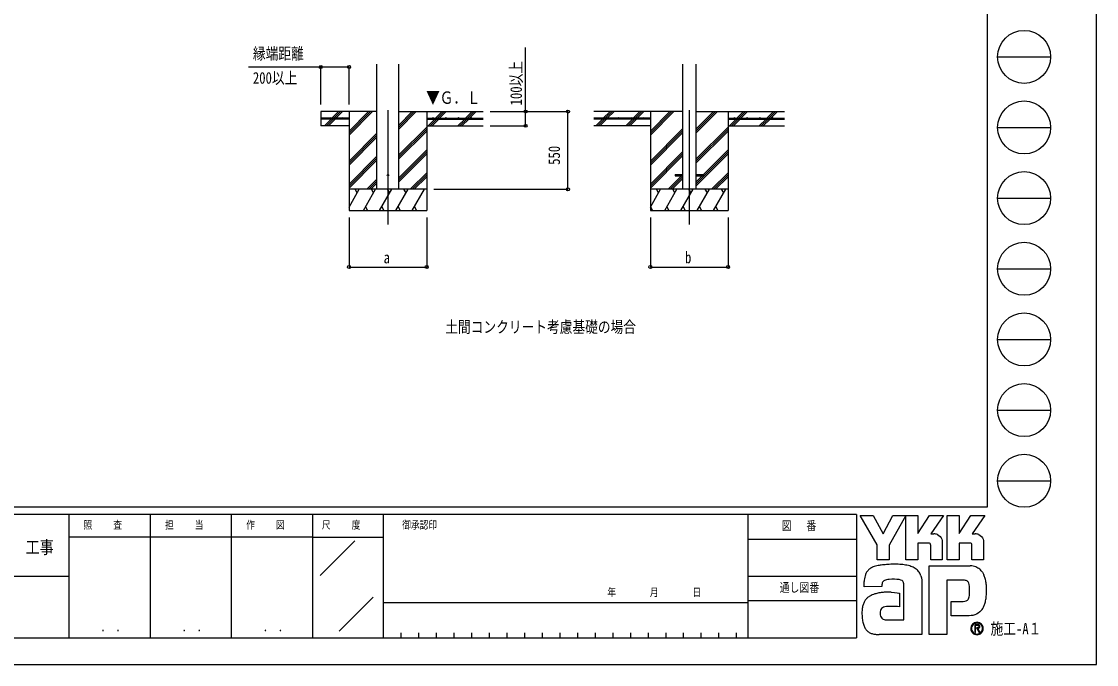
# Model space of a CAD drawing. Units: millimetres, scale not verified. Extents: x -10512 to 10512, y -7425 to 7425.
# Drawn here: x 2902 to 10512, y -7425 to -2875 of the extents above; entities that cross this region are included whole.
import ezdxf
from ezdxf.enums import TextEntityAlignment as Align

# ---------------------------------------------------------------- set-up
doc = ezdxf.new("R2010")
doc.units = ezdxf.units.MM
doc.header["$LTSCALE"] = 40
for name, color, linetype in [('0-2_USER1', 3, 'Continuous'), ('0-4_YKK_12', 2, 'Continuous'), ('0-5_YKK_13', 4, 'Continuous'), ('0-6_YKK_A1', 4, 'Continuous'), ('0-7_YKK_D', 6, 'Continuous'), ('0-8_YKK_ZWAK', 7, 'Continuous')]:
    doc.layers.add(name, color=color, linetype=linetype)
doc.styles.add('ＭＳ ゴシック', font='')
doc.styles.get('ＭＳ ゴシック').set_extended_font_data('MS Gothic')

msp = doc.modelspace()

# ---------------------------------------------------------------- linework, layer by layer
at = {"layer": '0-4_YKK_12'}
for p, q in [((5495.98, -3503.31), (5495.98, -4312.51)), ((7629.2, -3503.31), (7629.2, -4312.51))]:
    msp.add_line(p, q, dxfattribs=at)
at = {"layer": '0-5_YKK_13'}
for p, q in [((7529.2, -3958.01), (7529.2, -3967.01)), ((7529.2, -3958.01), (7582.7, -3958.01)), ((7529.2, -3967.01), (7582.7, -3967.01)), ((7675.7, -3958.01), (7729.2, -3958.01)), ((7675.7, -3967.01), (7729.2, -3967.01)), ((7729.2, -3958.01), (7729.2, -3967.01))]:
    msp.add_line(p, q, dxfattribs=at)
msp.add_circle((5495.98, -3962.51), 5, dxfattribs=at)
at = {"layer": '0-6_YKK_A1'}
for p, q in [((5418.98, -4062.51), (5418.98, -3177.16)), ((5572.98, -4062.51), (5572.98, -3177.16)), ((7582.7, -3176.16), (7582.7, -4062.51)), ((7675.7, -3176.16), (7675.7, -4062.51)), ((5220.98, -3560.01), (5020.98, -3560.01)), ((5220.98, -3565.01), (5020.98, -3565.01)), ((5048.85, -3611.11), (5094.94, -3565.01)), ((5061.59, -3612.51), (5109.09, -3565.01)), ((5075.73, -3612.51), (5123.23, -3565.01)), ((5099.94, -3560.01), (5147.44, -3512.51)), ((5114.09, -3560.01), (5161.59, -3512.51)), ((5128.23, -3560.01), (5175.73, -3512.51)), ((5220.98, -3512.51), (5220.98, -4212.51)), ((5220.98, -3679.4), (5387.86, -3512.51)), ((5220.98, -3665.25), (5373.72, -3512.51)), ((5220.98, -3651.11), (5359.58, -3512.51)), ((5220.98, -3560.01), (5220.98, -3565.01)), ((5572.98, -3635.76), (5696.23, -3512.51)), ((5572.98, -3621.62), (5682.09, -3512.51)), ((5572.98, -3607.48), (5667.94, -3512.51)), ((5572.98, -3512.51), (6170.98, -3512.51)), ((5770.98, -3512.51), (5770.98, -4212.51)), ((5770.98, -3560.01), (6170.98, -3560.01)), ((5770.98, -3560.01), (5770.98, -3565.01)), ((5770.98, -3565.01), (6170.98, -3565.01)), ((5780.08, -3612.51), (5827.58, -3565.01)), ((5794.22, -3612.51), (5841.72, -3565.01)), ((5808.36, -3612.51), (5855.86, -3565.01)), ((5832.58, -3560.01), (5880.08, -3512.51)), ((5846.72, -3560.01), (5894.22, -3512.51)), ((5860.86, -3560.01), (5908.36, -3512.51)), ((5992.21, -3612.51), (6039.71, -3565.01)), ((6006.35, -3612.51), (6053.85, -3565.01)), ((6020.49, -3612.51), (6067.99, -3565.01)), ((6044.71, -3560.01), (6092.21, -3512.51)), ((6058.85, -3560.01), (6106.35, -3512.51)), ((6072.99, -3560.01), (6120.49, -3512.51)), ((7582.7, -3512.51), (6954.2, -3512.51)), ((7354.2, -3560.01), (6954.2, -3560.01)), ((7354.2, -3565.01), (6954.2, -3565.01)), ((6968.54, -3612.51), (7016.04, -3565.01)), ((6982.68, -3612.51), (7030.18, -3565.01)), ((6996.82, -3612.51), (7044.32, -3565.01)), ((7021.04, -3560.01), (7068.54, -3512.51)), ((7035.18, -3560.01), (7036.85, -3558.35)), ((7040.04, -3555.16), (7082.68, -3512.51)), ((7049.32, -3560.01), (7096.82, -3512.51)), ((7182.07, -3611.11), (7228.17, -3565.01)), ((7194.81, -3612.51), (7242.31, -3565.01)), ((7208.95, -3612.51), (7256.45, -3565.01)), ((7233.17, -3560.01), (7280.67, -3512.51)), ((7247.31, -3560.01), (7294.81, -3512.51)), ((7261.45, -3560.01), (7308.95, -3512.51)), ((7354.2, -3512.51), (7354.2, -4212.51)), ((7354.2, -3679.4), (7521.09, -3512.51)), ((7354.2, -3665.25), (7506.94, -3512.51)), ((7354.2, -3651.11), (7492.8, -3512.51)), ((7354.2, -3560.01), (7354.2, -3565.01)), ((7675.7, -3666.26), (7829.45, -3512.51)), ((7675.7, -3652.12), (7815.31, -3512.51)), ((7675.7, -3637.98), (7801.17, -3512.51)), ((7675.7, -3512.51), (8304.2, -3512.51)), ((7904.2, -3512.51), (7904.2, -4212.51)), ((7904.2, -3560.01), (8304.2, -3560.01)), ((7904.2, -3560.01), (7904.2, -3565.01)), ((7904.2, -3565.01), (8304.2, -3565.01)), ((7913.3, -3612.51), (7960.8, -3565.01)), ((7927.44, -3612.51), (7974.94, -3565.01)), ((7941.59, -3612.51), (7989.09, -3565.01)), ((7965.8, -3560.01), (8013.3, -3512.51)), ((7979.94, -3560.01), (8027.44, -3512.51)), ((7994.09, -3560.01), (8041.59, -3512.51)), ((8125.43, -3612.51), (8172.93, -3565.01)), ((8139.58, -3612.51), (8187.08, -3565.01)), ((8153.72, -3612.51), (8201.22, -3565.01)), ((8177.93, -3560.01), (8225.43, -3512.51)), ((8192.08, -3560.01), (8239.58, -3512.51)), ((8206.22, -3560.01), (8253.72, -3512.51)), ((5220.98, -3612.51), (5020.98, -3612.51)), ((5572.98, -3819.61), (5770.98, -3621.61)), ((5572.98, -3833.75), (5770.98, -3635.75)), ((5572.98, -3847.89), (5770.98, -3649.9)), ((5770.98, -3612.51), (6170.98, -3612.51)), ((7354.2, -3612.51), (6954.2, -3612.51)), ((7354.2, -3863.24), (7582.7, -3634.74)), ((7354.2, -3877.38), (7582.7, -3648.89)), ((7675.7, -3850.11), (7904.2, -3621.61)), ((7675.7, -3864.25), (7904.2, -3635.75)), ((7675.7, -3878.39), (7904.2, -3649.9)), ((7904.2, -3612.51), (8304.2, -3612.51)), ((5220.98, -3863.24), (5418.98, -3665.24)), ((5220.98, -3877.38), (5418.98, -3679.39)), ((5220.98, -3891.53), (5418.98, -3693.53)), ((7354.2, -3891.53), (7582.7, -3663.03)), ((5572.98, -3981.74), (5770.98, -3783.74)), ((5572.98, -3995.88), (5770.98, -3797.88)), ((7354.2, -4025.37), (7582.7, -3796.87)), ((7675.7, -4026.38), (7904.2, -3797.88)), ((7729.2, -3958.74), (7904.2, -3783.74)), ((5220.98, -4025.37), (5418.98, -3827.37)), ((5220.98, -4039.52), (5418.98, -3841.52)), ((5220.98, -4053.66), (5418.98, -3855.66)), ((5572.98, -4010.02), (5770.98, -3812.03)), ((7354.2, -4039.52), (7582.7, -3811.02)), ((7354.2, -4053.66), (7582.7, -3825.16)), ((7675.7, -4040.52), (7904.2, -3812.03)), ((5654.34, -4062.51), (5770.98, -3945.87)), ((7787.56, -4062.51), (7904.2, -3945.87)), ((5345.97, -4062.51), (5418.98, -3989.51)), ((5360.11, -4062.51), (5418.98, -4003.65)), ((5374.26, -4062.51), (5418.98, -4017.79)), ((5668.48, -4062.51), (5770.98, -3960.02)), ((5682.62, -4062.51), (5770.98, -3974.16)), ((7479.19, -4062.51), (7574.7, -3967.01)), ((7493.34, -4062.51), (7582.7, -3973.15)), ((7507.48, -4062.51), (7582.7, -3987.29)), ((7675.7, -4012.24), (7720.93, -3967.01)), ((7801.7, -4062.51), (7904.2, -3960.02)), ((7815.85, -4062.51), (7904.2, -3974.16)), ((5770.98, -4062.51), (5220.98, -4062.51)), ((5220.98, -4187.96), (5293.41, -4062.51)), ((5278.41, -4088.5), (5263.41, -4062.51)), ((5322.28, -4212.51), (5408.88, -4062.51)), ((5393.88, -4088.5), (5378.88, -4062.51)), ((5437.75, -4212.51), (5524.35, -4062.51)), ((5509.35, -4088.5), (5494.35, -4062.51)), ((5553.22, -4212.51), (5639.82, -4062.51)), ((5624.82, -4088.5), (5609.82, -4062.51)), ((5668.69, -4212.51), (5755.29, -4062.51)), ((5725.29, -4062.51), (5725.29, -4062.51)), ((7904.2, -4062.51), (7354.2, -4062.51)), ((7354.2, -4187.96), (7426.63, -4062.51)), ((7411.63, -4088.5), (7396.63, -4062.51)), ((7455.5, -4212.51), (7542.1, -4062.51)), ((7527.1, -4088.5), (7512.1, -4062.51)), ((7570.97, -4212.51), (7657.57, -4062.51)), ((7642.57, -4088.5), (7627.57, -4062.51)), ((7686.44, -4212.51), (7773.04, -4062.51)), ((7758.04, -4088.5), (7743.04, -4062.51)), ((7801.91, -4212.51), (7888.51, -4062.51)), ((7873.51, -4088.5), (7858.51, -4062.51)), ((5220.98, -4212.51), (5770.98, -4212.51)), ((5337.27, -4186.53), (5352.27, -4212.51)), ((5452.74, -4186.54), (5467.74, -4212.51)), ((5568.22, -4186.53), (5583.21, -4212.51)), ((5683.68, -4186.54), (5698.68, -4212.51)), ((7354.2, -4212.51), (7904.2, -4212.51)), ((7355.03, -4186.53), (7370.03, -4212.51)), ((7470.5, -4186.53), (7485.5, -4212.51)), ((7585.97, -4186.54), (7600.97, -4212.51)), ((7701.44, -4186.53), (7716.44, -4212.51)), ((7816.91, -4186.54), (7831.91, -4212.51))]:
    msp.add_line(p, q, dxfattribs=at)
msp.add_lwpolyline([(5418.98, -3512.51), (5020.98, -3512.51), (5020.98, -3612.51)], dxfattribs=at)
for centre in [(5085.98, -3557.51), (5175.98, -3557.51), (5815.98, -3557.51), (5905.98, -3557.51), (5995.98, -3557.51), (6085.98, -3557.51), (7039.2, -3557.51), (7129.2, -3557.51), (7219.2, -3557.51), (7309.2, -3557.51), (7949.2, -3557.51), (8039.2, -3557.51), (8129.2, -3557.51), (8219.2, -3557.51)]:
    msp.add_circle(centre, 2.5, dxfattribs=at)
at = {"layer": '0-7_YKK_D'}
for p, q in [((5020.98, -3462.51), (5020.98, -3196.26)), ((5220.98, -3462.51), (5220.98, -3196.26)), ((6220.98, -3512.51), (6771.98, -3512.51)), ((6220.98, -3512.51), (6471.98, -3512.51)), ((6770.98, -4062.51), (6770.98, -3512.51)), ((6220.98, -3612.51), (6471.98, -3612.51)), ((5820.98, -4062.51), (6771.98, -4062.51)), ((5220.98, -4262.51), (5220.98, -4613.51)), ((5770.98, -4262.51), (5770.98, -4613.51)), ((7354.2, -4262.51), (7354.2, -4613.51)), ((7904.2, -4262.51), (7904.2, -4613.51)), ((5220.98, -4612.51), (5770.98, -4612.51)), ((7354.2, -4612.51), (7904.2, -4612.51))]:
    msp.add_line(p, q, dxfattribs=at)
for points in [[(6470.98, -3612.51), (6470.98, -3512.51), (6470.98, -3059.21)], [(5220.98, -3197.26), (5020.98, -3197.26), (4510.48, -3197.26)]]:
    msp.add_lwpolyline(points, dxfattribs=at)
for centre in [(5020.98, -3197.26), (5220.98, -3197.26), (6470.98, -3512.51), (6770.98, -3512.51), (6470.98, -3612.51), (6770.98, -4062.51), (5220.98, -4612.51), (5770.98, -4612.51), (7354.2, -4612.51), (7904.2, -4612.51)]:
    msp.add_circle(centre, 10.62, dxfattribs=at)
at = {"layer": '0-8_YKK_ZWAK'}
for p, q in [((9737.55, 6937.5), (9737.55, -6312.5)), ((9812.55, -3125), (10187.55, -3125)), ((9812.55, -3625), (10187.55, -3625)), ((9812.55, -4125), (10187.55, -4125)), ((9812.55, -4625), (10187.55, -4625)), ((9812.55, -5125), (10187.55, -5125)), ((9812.55, -5625), (10187.55, -5625)), ((9812.55, -6125), (10187.55, -6125)), ((9737.55, -6312.5), (-9762.45, -6312.5)), ((3237.55, -6362.5), (-12.45, -6362.5)), ((3812.55, -6362.5), (3812.55, -7237.5)), ((4387.55, -6362.5), (4387.55, -7237.5)), ((4962.55, -6362.5), (4962.55, -7237.5)), ((5462.55, -6362.5), (4962.55, -6362.5)), ((8043.8, -6362.5), (5462.55, -6362.5)), ((5462.55, -6362.5), (5462.55, -7237.5)), ((8043.8, -6362.5), (8043.8, -7237.5)), ((8812.55, -6362.5), (8043.8, -6362.5)), ((8812.55, -6362.5), (8812.55, -7237.5)), ((4962.55, -6525), (3237.55, -6525)), ((4962.55, -6525), (5462.55, -6525)), ((8043.8, -6537.5), (8812.55, -6537.5)), ((5017.76, -6795.73), (5262.59, -6550.9)), ((-12.45, -6800), (3237.55, -6800)), ((8043.8, -6800), (8812.55, -6800)), ((5151.68, -7189.97), (5392.23, -6949.42)), ((5462.55, -6987.5), (8043.8, -6987.5)), ((8812.55, -6975), (8043.8, -6975)), ((5587.55, -7200), (5587.55, -7237.5)), ((5712.55, -7200), (5712.55, -7237.5)), ((5837.55, -7200), (5837.55, -7237.5)), ((5962.55, -7200), (5962.55, -7237.5)), ((6087.55, -7200), (6087.55, -7237.5)), ((6212.55, -7200), (6212.55, -7237.5)), ((6337.55, -7200), (6337.55, -7237.5)), ((6462.55, -7200), (6462.55, -7237.5)), ((6587.55, -7200), (6587.55, -7237.5)), ((6712.55, -7200), (6712.55, -7237.5)), ((6837.55, -7200), (6837.55, -7237.5)), ((6962.55, -7200), (6962.55, -7237.5)), ((7087.55, -7200), (7087.55, -7237.5)), ((7212.55, -7200), (7212.55, -7237.5)), ((7337.55, -7200), (7337.55, -7237.5)), ((7462.55, -7200), (7462.55, -7237.5)), ((7587.55, -7200), (7587.55, -7237.5)), ((7712.55, -7200), (7712.55, -7237.5)), ((7837.55, -7200), (7837.55, -7237.5)), ((7962.55, -7200), (7962.55, -7237.5)), ((9666.68, -7209.95), (9666.68, -7209.95)), ((-12.45, -7237.5), (3237.55, -7237.5)), ((3237.55, -7237.5), (4962.55, -7237.5)), ((4962.55, -7237.5), (5462.55, -7237.5)), ((5462.55, -7237.5), (8043.8, -7237.5)), ((8043.8, -7237.5), (8812.55, -7237.5))]:
    msp.add_line(p, q, dxfattribs=at)
for points in [[(-10512.5, -7425), (10512.5, -7425), (10512.5, 7425), (-10512.5, 7425)], [(8840.05, -6370), (8932.08, -6370), (9001.18, -6500.25), (9070.1, -6370), (9162.19, -6370), (9044.18, -6579.98), (9044.18, -6685.33), (8960.24, -6685.33), (8960.24, -6577.14)]]:
    msp.add_lwpolyline(points, close=True, dxfattribs=at)
for points in [[(4962.55, -6362.5), (3237.55, -6362.5), (3237.55, -7237.5)], [(9326.37, -6566.52), (9246.92, -6566.52), (9246.92, -6685.24), (9162.29, -6685.24), (9162.29, -6370), (9246.92, -6370), (9246.92, -6498.96), (9330.17, -6370), (9429.6, -6370), (9340.4, -6500.53), (9343.56, -6500.53), (9347.05, -6500.53), (9350.63, -6500.53), (9354.08, -6500.53), (9357.16, -6500.53), (9359.65, -6500.53), (9361.31, -6500.53), (9361.92, -6500.53)], [(9618.78, -6566.52), (9539.42, -6566.52), (9539.42, -6685.33), (9454.74, -6685.33), (9454.74, -6370), (9539.42, -6370), (9539.42, -6498.96), (9622.58, -6370), (9722.01, -6370), (9632.81, -6500.53), (9636, -6500.53), (9639.51, -6500.53), (9643.09, -6500.53), (9646.53, -6500.53), (9649.6, -6500.53), (9652.08, -6500.53), (9653.73, -6500.53), (9654.33, -6500.53)], [(9386.26, -6505.53), (9396.37, -6511.31), (9404.93, -6518.83), (9411.81, -6527.8), (9416.89, -6537.87), (9420.03, -6548.74), (9421.1, -6560.09), (9421.1, -6685.55), (9338.53, -6685.55), (9338.53, -6578.52)], [(9678.7, -6505.53), (9688.84, -6511.31), (9697.44, -6518.83), (9704.35, -6527.8), (9709.46, -6537.87), (9712.62, -6548.74), (9713.7, -6560.09), (9713.7, -6685.33), (9630.93, -6685.33), (9630.93, -6578.52)], [(9572.17, -6828.77), (9452.98, -6828.77), (9452.98, -7212.5), (9328.08, -7212.5), (9328.08, -6726.98), (9618.38, -6726.98)], [(9696.78, -6761.28), (9704.93, -6771.56), (9711.03, -6781.52), (9715.29, -6790.54)], [(9011.99, -6830.78), (9006.18, -6834.05), (9001.65, -6838.04), (8998.22, -6842.71), (8995.73, -6847.99), (8994.01, -6853.83), (8992.9, -6860.17), (8992.23, -6866.97), (8991.82, -6874.17), (8866.86, -6874.47), (8867.23, -6857.38), (8867.92, -6838.18)], [(9269.27, -6797.91), (9272.82, -6812.25), (9274.83, -6827.61), (9275.46, -6843.97), (9275.46, -7212.5), (8973.88, -7212.5)], [(9059.87, -6913.82), (9083.52, -6915.38), (9102.11, -6917.46), (9114.28, -6919.42), (9118.63, -6920.58), (9118.63, -7016.18), (9104.81, -7014.72), (9089.64, -7013.9), (9074.12, -7013.58), (9059.22, -7013.63), (9045.92, -7013.91), (9035.21, -7014.27), (9028.06, -7014.59), (9025.46, -7014.73), (9014.66, -7016.71), (9005.34, -7019.8), (8997.51, -7024.03), (8991.17, -7029.42), (8986.32, -7035.99), (8982.96, -7043.76), (8981.09, -7052.75), (8980.71, -7062.98), (8981.91, -7074.22), (8984.29, -7083.52), (8987.73, -7091.04), (8992.07, -7096.97), (8997.15, -7101.49), (9002.83, -7104.76), (9008.97, -7106.98), (9015.4, -7108.31), (9148.16, -7108.31), (9148.16, -6862.68), (9148.19, -6857.81), (9147.94, -6853.05), (9147.32, -6848.47), (9146.25, -6844.12), (9144.66, -6840.06), (9142.46, -6836.37), (9139.59, -6833.1), (9135.97, -6830.31)], [(9135.97, -6830.31), (9128.18, -6827.25), (9115.73, -6824.67), (9099.85, -6822.75), (9081.77, -6821.74), (9062.71, -6821.82), (9043.91, -6823.21)], [(9614.57, -6902.49), (9614.41, -6886.58), (9613.65, -6872.24), (9611.86, -6859.66), (9608.59, -6848.98)], [(9686.41, -7052.43), (9674.87, -7061.39), (9662.86, -7068.44), (9650.46, -7073.7), (9637.75, -7077.3), (9624.84, -7079.36), (9611.8, -7080.02), (9483.4, -7080.02), (9483.4, -6979.16), (9555.8, -6979.16), (9569.15, -6978.97), (9580.89, -6977.83), (9590.97, -6974.88)], [(9686.52, -7156.49), (9686.45, -7155.03), (9686.27, -7153.62), (9685.97, -7152.26), (9685.55, -7150.97), (9685.01, -7149.75), (9684.35, -7148.59), (9683.58, -7147.52), (9682.7, -7146.53), (9681.54, -7145.51), (9680.26, -7144.62), (9678.85, -7143.86), (9677.33, -7143.23), (9675.7, -7142.74), (9673.96, -7142.39), (9672.12, -7142.18), (9670.19, -7142.11), (9651.25, -7142.11), (9651.25, -7197.85), (9656.97, -7197.85), (9656.97, -7147.79), (9670.19, -7147.79), (9671.56, -7147.84), (9672.84, -7147.97), (9674.04, -7148.19), (9675.16, -7148.5), (9676.18, -7148.89), (9677.11, -7149.36), (9677.94, -7149.92), (9678.66, -7150.56)], [(9680.9, -7156.49), (9680.55, -7159.17), (9679.59, -7161.28), (9678.15, -7162.89), (9676.37, -7164.06), (9674.36, -7164.86), (9672.26, -7165.35), (9670.21, -7165.6), (9668.32, -7165.67), (9663.36, -7165.67), (9665.86, -7169.92), (9682.23, -7198.04), (9688.78, -7198.04), (9673, -7170.98), (9674.48, -7170.68), (9675.89, -7170.31), (9677.23, -7169.86), (9678.49, -7169.33), (9679.67, -7168.72), (9680.77, -7168.04), (9681.78, -7167.28), (9682.7, -7166.44)]]:
    msp.add_lwpolyline(points, dxfattribs=at)
for centre in [(10000.05, -3125), (10000.05, -3625), (10000.05, -4125), (10000.05, -4625), (10000.05, -5125), (10000.05, -5625), (10000.05, -6125)]:
    msp.add_circle(centre, 187.5, dxfattribs=at)
for centre, radius, start, end in [((9362.04, -6562.97), 62.44, 78.26798, 90.11215), ((9362.93, -6558.43), 57.81, 66.19963, 78.22058), ((9654.45, -6563.08), 62.55, 78.27851, 90.10826), ((9655.31, -6558.7), 58.09, 66.2483, 78.23226), ((9326.81, -6578.23), 11.72, 358.57817, 92.1683), ((9619.27, -6578.18), 11.67, 358.29941, 92.43455), ((8962.34, -6819.6), 90.18, 138.03852, 152.12015), ((8962.33, -6820.02), 90.45, 122.60463, 137.83438), ((8974.29, -6839.36), 113.2, 108.37421, 122.42809), ((8993.23, -6906.73), 183.13, 100.93159, 107.35499), ((9055.13, -7207.04), 489.75, 97.86054, 101.37938), ((9084.19, -7408.95), 693.73, 94.90201, 97.9576), ((9086.17, -7425.11), 710, 91.6169, 94.94971), ((9083.42, -7310.15), 595.01, 87.51794, 91.66439), ((9091.15, -7144.44), 429.12, 81.92631, 87.59083), ((9113.97, -6988.08), 271.1, 73.67137, 82.05943), ((9147.82, -6874.79), 152.88, 60.60528, 73.9085), ((9161.67, -6847.16), 122.01, 52.17347, 59.90542), ((9174.06, -6831.12), 101.74, 43.55042, 52.14561), ((9180.89, -6824.52), 92.24, 34.48659, 43.50182), ((9180.94, -6824.38), 92.12, 25.58915, 34.43128), ((9613.64, -6860.53), 133.64, 78.73198, 87.96551), ((9617.56, -6840.49), 113.22, 69.03034, 78.69541), ((9621.21, -6830.75), 102.82, 59.39484, 68.9885), ((9622.9, -6827.78), 99.4, 50.3012, 59.3616), ((9622.28, -6828.48), 100.33, 42.05209, 50.28551), ((9094.51, -6851.15), 226.96, 171.55622, 176.72493), ((9017.6, -6839.67), 149.2, 163.48385, 171.57982), ((8979.01, -6828.22), 108.95, 152.2125, 163.4865), ((9044.98, -6909.07), 84.96, 102.4979, 112.84632), ((9061.41, -6979.98), 157.75, 96.37207, 102.75341), ((9172.74, -6828.22), 101.17, 17.43089, 25.54591), ((9572.85, -6890.03), 61.26, 77.94572, 90.63794), ((9578.18, -6865.04), 35.72, 60.20991, 77.92418), ((9581.63, -6858.55), 28.37, 39.8078, 59.75378), ((9576.78, -6862.26), 34.47, 22.65544, 39.38165), ((9572.73, -6857.03), 157.3, 14.76267, 25.00486), ((9476.25, -6883.32), 257.3, 7.9139, 14.95041), ((9379.89, -6897.34), 354.67, 2.54376, 8.01251), ((9017.56, -7179.03), 264.11, 99.87193, 106.59825), ((9031.61, -7258.18), 344.49, 94.78469, 99.91711), ((9038.45, -7336.93), 423.53, 90.80099, 94.81812), ((9039.49, -7395.56), 482.18, 87.57779, 90.82714), ((9330.51, -6903.94), 284.06, 355.2339, 0.29193), ((9340.42, -6901.25), 394.19, 352.8937, 357.82206), ((9324.66, -6900.24), 409.98, 357.76419, 2.60674), ((8981.14, -7040.72), 127.26, 153.89178, 164.94341), ((8962.32, -7031.67), 106.37, 142.04688, 153.80771), ((8958.69, -7029.07), 101.91, 130.60221, 141.94427), ((8964.69, -7036.28), 111.29, 120.60724, 130.53081), ((8976.54, -7056.43), 134.67, 112.58838, 120.58162), ((8992.48, -7094.75), 176.17, 106.61303, 112.59024), ((9579.3, -6948.57), 28.78, 293.91672, 314.09376), ((9575.37, -6945.11), 34, 314.78099, 333.92928), ((9550.12, -6932.85), 62.07, 334.00676, 347.34989), ((9481.24, -6916.9), 132.77, 347.14308, 355.40008), ((9533.51, -6937.79), 197.44, 339.22498, 347.31457), ((9422.87, -6911.98), 311.04, 347.15166, 352.97565), ((9095.33, -7058.72), 243.22, 174.55588, 182.47272), ((9231.24, -7056.58), 379.12, 181.90948, 187.89042), ((9022.45, -7051.74), 170.01, 164.97537, 174.56739), ((9603.07, -6958.47), 125.59, 311.57033, 318.66243), ((9588.53, -6945.72), 144.93, 318.67367, 325.29112), ((9625.9, -6973.56), 98.37, 326.23251, 339.61931), ((9071.73, -7079.01), 218.04, 187.80471, 196.36971), ((8987.51, -7103.89), 130.22, 196.3102, 208.20993), ((9666.75, -7170.47), 44.1, 90.09157, 179.92363), ((9666.48, -7170.33), 39.22, 134.8007, 180.12175), ((9666.59, -7170.11), 39.14, 89.86602, 135.149), ((9666.75, -7170.39), 44.02, 44.93442, 90.08536), ((9666.76, -7170.41), 39.44, 45.03108, 90.11509), ((9672.52, -7156.26), 8.38, 358.3894, 42.86139), ((9666.79, -7170.42), 39.43, 0.00643, 45.07115), ((9667.1, -7170.25), 43.68, 359.78949, 45.13288), ((8950.84, -7123.41), 88.68, 208.29777, 223.35561), ((8942.57, -7130.69), 77.67, 223.64205, 239.63663), ((8949.43, -7118.2), 91.91, 239.8785, 253.65355), ((8962, -7075.02), 136.89, 253.69102, 263.74909), ((8972.65, -6980.24), 232.26, 263.68487, 270.30455), ((9666.49, -7170.52), 43.83, 179.86065, 225.14399), ((9666.32, -7170.58), 39.06, 179.75513, 225.29722), ((9666.7, -7170.53), 43.98, 224.94536, 269.98445), ((9666.61, -7170.94), 39.01, 224.62822, 270.10973), ((9666.62, -7170.35), 39.6, 270.09072, 359.90926), ((9666.69, -7170.31), 44.2, 269.98802, 314.93777), ((9672.69, -7156.89), 13.84, 316.37674, 1.6565), ((9666.99, -7170.6), 43.78, 314.92572, 0.23508)]:
    msp.add_arc(centre, radius, start, end, dxfattribs=at)

# ---------------------------------------------------------------- texts
at = {"layer": '0-2_USER1', "style": 'ＭＳ ゴシック', "width": 0.8}
msp.add_text('土間コンクリート考慮基礎の場合', height=82.48, dxfattribs=at).set_placement((5902.5, -5102.51), align=Align.BOTTOM_LEFT)
at = {"layer": '0-6_YKK_A1', "style": 'ＭＳ ゴシック', "width": 0.8}
msp.add_text('▼Ｇ．Ｌ', height=87.98, dxfattribs=at).set_placement((5767.11, -3484.06), align=Align.BOTTOM_LEFT)
at = {"layer": '0-7_YKK_D', "style": 'ＭＳ ゴシック', "width": 0.8}
for s, p in [('縁端距離', (4540.48, -3167.26)), ('200以上', (4540.48, -3339.76)), ('a', (5465.98, -4610.85)), ('b', (7599.2, -4610.85))]:
    msp.add_text(s, height=82.48, dxfattribs=at).set_placement(p, align=Align.BOTTOM_LEFT)
for s, p in [('100以上', (6469.58, -3468.61)), ('550', (6738.98, -3889.51))]:
    msp.add_text(s, height=82.48, rotation=90, dxfattribs=at).set_placement(p, align=Align.BOTTOM_LEFT)
at = {"layer": '0-8_YKK_ZWAK', "style": 'ＭＳ ゴシック', "width": 0.8}
for s, height, p in [('照     査', 54.99, (3341.05, -6481.25)), ('担     当', 54.99, (3918.05, -6481.25)), ('作     図', 54.99, (4493.05, -6481.25)), ('尺     度', 54.99, (5028.55, -6481.25)), ('御承認印', 54.99, (5597.85, -6481.25)), ('図\u3000 番', 64.15, (8283.51, -6493.75)), ('工事', 91.64, (2930.83, -6668.66)), ('通し図番', 64.15, (8269.51, -6931.25)), ('年        月        日', 54.99, (7049.77, -6958.04)), ('施工-A１', 82.48, (9762.55, -7237.5)), ('． ．', 64.79, (3462.5, -7210.88)), ('． ．', 64.79, (4037.5, -7210.88)), ('． ．', 64.79, (4612.5, -7210.88))]:
    msp.add_text(s, height=height, dxfattribs=at).set_placement(p, align=Align.BOTTOM_LEFT)

doc.saveas('drawing.dxf')
